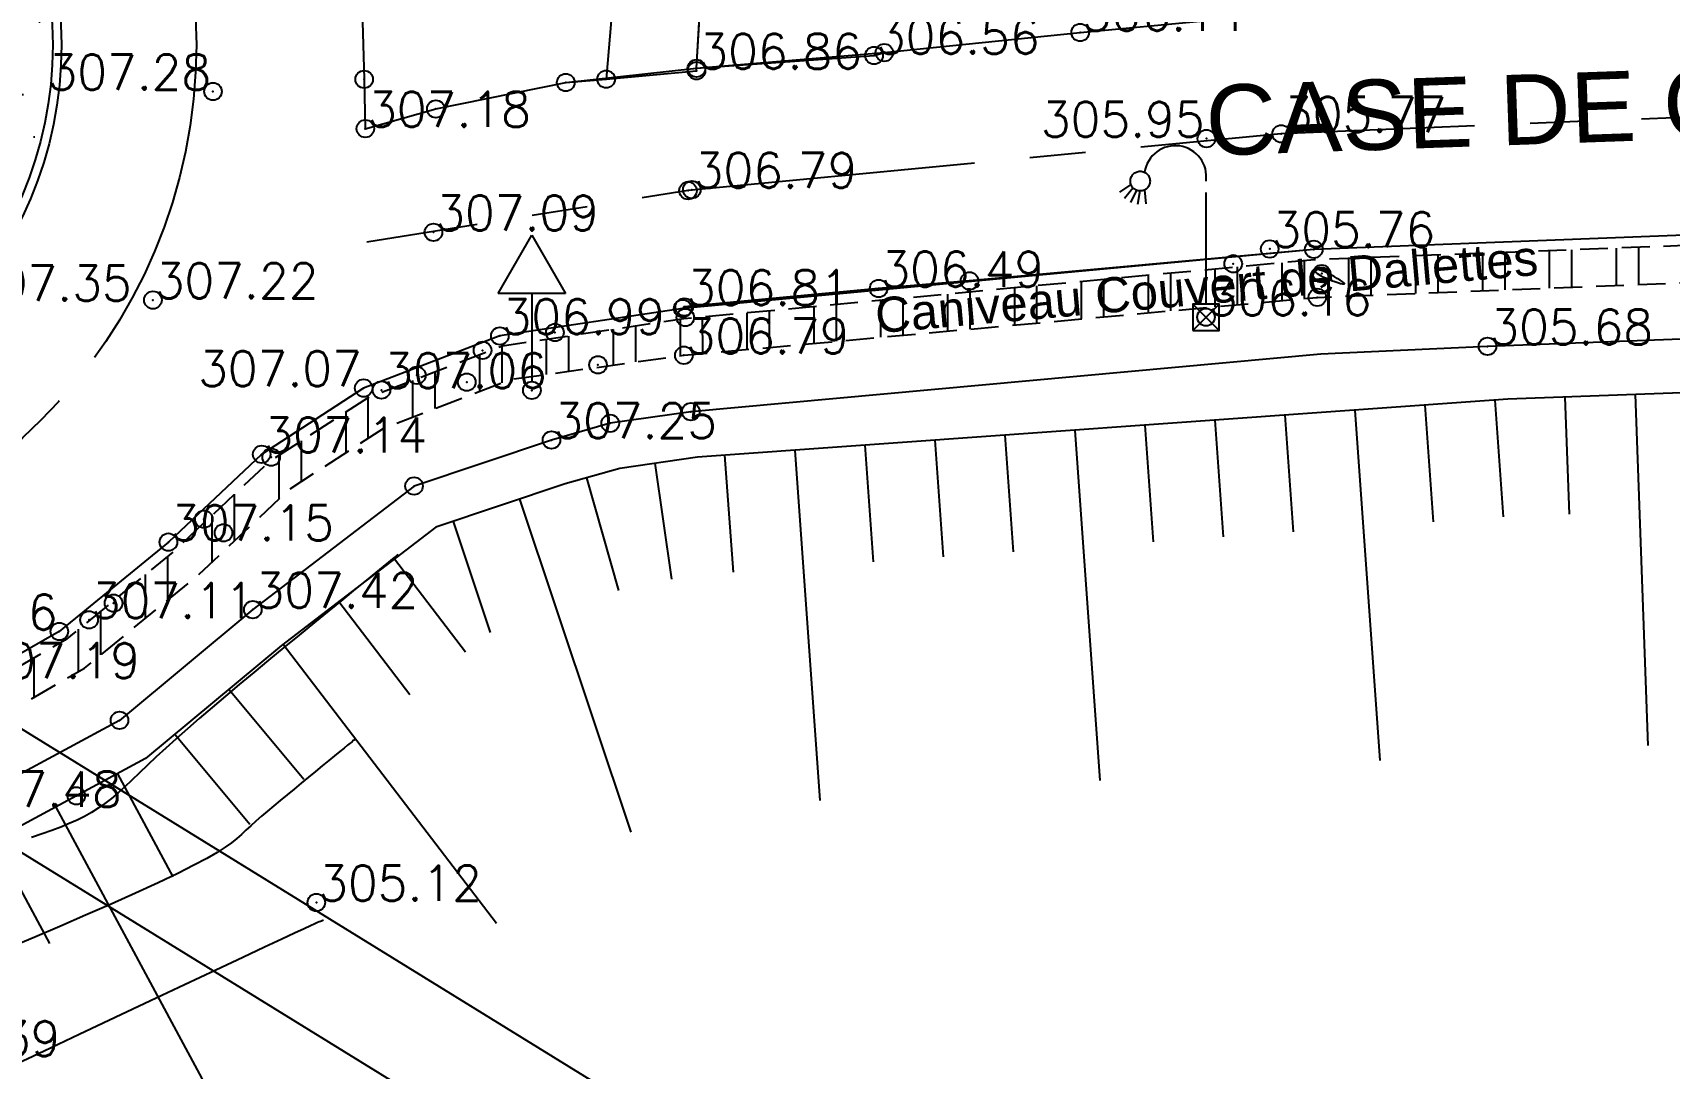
# Model space of a CAD drawing. Header units: millimetres. Extents: x 524954 to 526204, y 9523489 to 9524010.
# Drawn here: x 526085.4 to 526132.03, y 9523845.61 to 9523875.09 of the extents above; entities that cross this region are included whole.
import ezdxf
from ezdxf.enums import TextEntityAlignment as Align

# ---------------------------------------------------------------- set-up
doc = ezdxf.new("R2010")
doc.units = ezdxf.units.MM
doc.header["$PDMODE"] = 32
doc.header["$PDSIZE"] = 0.5
doc.linetypes.add('AXES2', pattern=[28.575, 19.05, -3.175, 3.175, -3.175])
doc.linetypes.add('CACHE2', pattern=[4.7625, 3.175, -1.5875])
for name, color, linetype in [('Axe_Route_Existante', 1, 'AXES2'), ('Bord_Route_Existante', 6, 'Continuous'), ('Caniveau', 5, 'CACHE2'), ('CN_01_00', 3, 'Continuous'), ('CN_02_00', 4, 'Continuous'), ('CN_05_00', 6, 'Continuous'), ('Haut_Talus', 30, 'Continuous'), ('Route - Route de la corniche de Brazzaville - Tabulations', 7, 'Continuous'), ('Réseau_Electrique', 1, 'CACHE2'), ('Signalisation', 7, 'Continuous'), ('Talus', 2, 'Continuous'), ('TopoAlt', 3, 'Continuous'), ('TOPOJIS', 7, 'Continuous'), ('Toponomie', 7, 'CACHE2'), ('Végétation_Plantation', 70, 'Continuous')]:
    doc.layers.add(name, color=color, linetype=linetype)
doc.layers.add('Bord_Route_Existante_POLY3D', color=6, linetype='Continuous', plot=False)
doc.layers.add('Trottoir', color=7, linetype='Continuous', true_color=0xff6666)
doc.styles.add('Simplex 1.0', font='Simplex.shx', dxfattribs={"width": 0.99, "height": 1})
doc.styles.get("Standard").update_dxf_attribs({"font": 'arial.ttf'})

# ---------------------------------------------------------------- blocks, each defined once
blk = doc.blocks.new('TCPOINT M')
at = {"color": 0}
blk.add_point((0, 0), dxfattribs=at)
at = {"layer": 'TopoAlt', "style": 'Simplex 1.0', "width": 0.99}
blk.add_attdef('ALT', (0.15, 0.15), '', height=1, dxfattribs=at)
blk = doc.blocks.new('l006')
at = {"color": 0, "linetype": 'Continuous'}
for p, q in [((-0.374983, 0.374983), (0.374983, -0.374983)), ((0.374983, 0.374983), (-0.374983, -0.374983))]:
    blk.add_line(p, q, dxfattribs=at)
at = {"color": 0}
for points in [[(-2.13811, 3.780655), (-2.462092, 3.556373)], [(0, 0.374983), (0, 3.874983)], [(-2.076053, 3.680811), (-2.327604, 3.38372)], [(-1.982361, 3.616916), (-2.1506, 3.266515)], [(-1.881771, 3.595557), (-1.952051, 3.211468)], [(-1.751571, 3.624204), (-1.711147, 3.227417)]]:
    blk.add_lwpolyline(points, dxfattribs=at)
at = {"color": 0, "linetype": 'Continuous'}
blk.add_lwpolyline([(-0.374983, -0.374983), (0.374983, -0.374983), (0.374983, 0.374983), (-0.374983, 0.374983)], close=True, dxfattribs=at)
at = {"color": 0}
blk.add_circle((-1.875, 3.874983), 0.279508, dxfattribs=at)
blk.add_arc((-0.875, 3.999983), 0.883883, 351.869898, 171.869898, dxfattribs=at)
blk = doc.blocks.new('r022')
at = {"color": 0, "linetype": 'Continuous'}
for p, q in [((-0.958868, 2.75992), (0.00084, 4.41882)), ((0.00084, 4.41882), (0.958868, 2.75992)), ((0.958868, 2.75992), (-0.958868, 2.75992)), ((0, 2.75992), (0, 0.25))]:
    blk.add_line(p, q, dxfattribs=at)
at = {"color": 0}
blk.add_circle((0, 0), 0.25, dxfattribs=at)

msp = doc.modelspace()

# ---------------------------------------------------------------- hatches: boundary and pattern name
at = {"layer": 'Caniveau', "ltscale": 0.25}
h = msp.add_hatch(dxfattribs=at)
h.set_pattern_fill('ANSI32', color=256, scale=0.2, angle=45, style=0)
h.paths.add_polyline_path([(526054.857, 9523854.095), (526055.176, 9523853.18), (526057.708, 9523854.062), (526060.58, 9523854.898), (526064.019, 9523855.172), (526066.964, 9523854.76), (526069.458, 9523853.968), (526073.263, 9523853.341), (526077.094, 9523853.386), (526080.939, 9523854.129), (526084.301, 9523855.527), (526086.877, 9523856.998), (526090.101, 9523859.638), (526092.706, 9523862.087), (526095.405, 9523863.84), (526099.03, 9523865.226), (526103.952, 9523865.91), (526121.998, 9523867.558), (526149.067, 9523868.648), (526170.61, 9523869.449), (526170.562, 9523870.583), (526148.921, 9523869.666), (526121.916, 9523868.629), (526103.953, 9523866.946), (526098.782, 9523866.169), (526094.963, 9523864.709), (526092.105, 9523862.853), (526089.461, 9523860.366), (526086.326, 9523857.799), (526083.873, 9523856.399), (526080.658, 9523855.062), (526076.996, 9523854.354), (526073.337, 9523854.311), (526069.684, 9523854.913), (526067.179, 9523855.709), (526064.048, 9523856.147), (526060.405, 9523855.856), (526057.413, 9523854.986)])
at = {"layer": 'Végétation_Plantation'}
h = msp.add_hatch(dxfattribs=at)
h.set_pattern_fill('PELOUSE', color=256, scale=0.5, angle=285, style=0)
h.set_pattern_definition([(285, (0, 0), (1.12768772948, -0.34488459633), [0, -1.25])])
h.paths.add_polyline_path([(526085.968, 9523874.749, 0.165467), (526083.682, 9523881.47, -0.181898), (526083.185, 9523881.283), (526083.185, 9523880.361, -0.414214), (526083.435, 9523880.111, -1), (526082.935, 9523880.111, -0.414214), (526083.185, 9523880.361), (526083.185, 9523881.283, -0.414163), (526082.432, 9523882.036, -0.213595), (526082.684, 9523882.598, 0.347345), (526069.104, 9523884.091, -0.320976), (526068.391, 9523883.581), (526068.391, 9523882.659, -0.414214), (526068.641, 9523882.409, -1), (526068.141, 9523882.409, -0.414214), (526068.391, 9523882.659), (526068.391, 9523883.581, -0.010472), (526068.359, 9523883.581, 0.23673), (526063.929, 9523874.749, 1)])
h.paths.add_polyline_path([(526070.529, 9523867.973, -0.414265), (526069.776, 9523867.22), (526069.776, 9523866.298, -0.414214), (526070.026, 9523866.048, -1), (526069.526, 9523866.048, -0.414214), (526069.776, 9523866.298), (526069.776, 9523867.22, -0.414163), (526069.023, 9523867.973, -1)], flags=16)
h.paths.add_polyline_path([(526067.77, 9523883.423), (526070.943, 9523883.423), (526070.943, 9523884.173), (526067.77, 9523884.173)], flags=24)
h.paths.add_polyline_path([(526083.429, 9523867.339), (526086.579, 9523867.339), (526086.579, 9523868.089), (526083.429, 9523868.089)], flags=9)
h.paths.add_polyline_path([(526083.11, 9523880.036), (526086.26, 9523880.036), (526086.26, 9523880.786), (526083.11, 9523880.786)], flags=9)
h.paths.add_polyline_path([(526068.316, 9523882.334), (526071.394, 9523882.334), (526071.394, 9523883.084), (526068.316, 9523883.084)], flags=25)
h.paths.add_polyline_path([(526069.701, 9523865.973), (526072.874, 9523865.973), (526072.874, 9523866.723), (526069.701, 9523866.723)], flags=24)

# ---------------------------------------------------------------- linework, layer by layer
at = {"layer": 'Axe_Route_Existante', "ltscale": 0.5, "flags": 128}
msp.add_lwpolyline([(526169.304, 9523874.112), (526148.509, 9523873.344), (526120.97, 9523872.216), (526104.07, 9523870.599), (526094.916, 9523869.132)], dxfattribs=at)
at = {"layer": 'Axe_Route_Existante', "ltscale": 0.5}
msp.add_circle((526074.949, 9523874.749), 15.112, dxfattribs=at)
at = {"layer": 'Bord_Route_Existante', "flags": 128}
for points in [[(526169.114, 9523878.487), (526148.483, 9523877.744), (526122.13, 9523876.84), (526116.111, 9523876.703), (526112.931, 9523876.834), (526108.688, 9523877.151), (526104.532, 9523877.684), (526102.101, 9523878.011), (526095.127, 9523879.067), (526094.41, 9523879.159), (526094.479, 9523878.48), (526094.767, 9523876.387), (526094.843, 9523873.767), (526094.875, 9523872.361), (526096.885, 9523872.923), (526100.586, 9523873.677), (526104.309, 9523874.081), (526109.662, 9523874.527), (526115.241, 9523875.101), (526118.86, 9523875.446), (526120.943, 9523875.569), (526123.404, 9523875.629), (526148.548, 9523876.667), (526169.06, 9523877.454)], [(526102.101, 9523878.011), (526101.736, 9523873.77)], [(526104.309, 9523874.081), (526104.532, 9523877.684)], [(526169.489, 9523870.738), (526148.91, 9523869.964), (526121.897, 9523868.926), (526103.917, 9523867.242), (526098.706, 9523866.459), (526094.827, 9523864.976), (526091.921, 9523863.088), (526089.265, 9523860.59), (526086.157, 9523858.045), (526083.742, 9523856.667), (526080.572, 9523855.348), (526076.965, 9523854.652), (526073.36, 9523854.608), (526069.754, 9523855.203), (526067.246, 9523856), (526064.056, 9523856.446), (526060.351, 9523856.15), (526057.322, 9523855.269), (526054.814, 9523854.395)]]:
    msp.add_lwpolyline(points, dxfattribs=at)
at = {"layer": 'Bord_Route_Existante'}
msp.add_circle((526074.949, 9523874.749), 11.27, dxfattribs=at)
at = {"layer": 'Bord_Route_Existante_POLY3D'}
for points in [[(526102.101, 9523878.011, 306.93), (526101.736, 9523873.77, 306.96)], [(526104.309, 9523874.081, 306.87), (526104.515, 9523877.676, 306.81), (526104.532, 9523877.684, 306.81)], [(526094.767, 9523876.387, 307.21), (526094.843, 9523873.767, 307.19), (526094.875, 9523872.361, 307.18), (526096.885, 9523872.923, 307.11), (526100.586, 9523873.677, 306.99), (526101.736, 9523873.77, 306.96), (526104.312, 9523874.011, 306.86), (526104.309, 9523874.081, 306.87), (526109.37, 9523874.444, 306.56), (526109.662, 9523874.527, 306.5), (526115.241, 9523875.101, 306.14)], [(526169.489, 9523870.738, 303.29), (526148.91, 9523869.964, 304.22), (526121.897, 9523868.926, 305.65), (526112.091, 9523868.027, 306.31), (526109.499, 9523867.81, 306.49), (526103.962, 9523867.286, 306.81), (526103.917, 9523867.242, 306.78), (526098.706, 9523866.459, 306.99), (526094.827, 9523864.976, 307.07), (526091.921, 9523863.088, 307.14), (526089.265, 9523860.59, 307.15), (526086.157, 9523858.045, 307.16), (526083.742, 9523856.667, 307.19), (526080.572, 9523855.348, 307.21), (526076.965, 9523854.652, 307.21), (526073.36, 9523854.608, 307.23), (526070.431, 9523855.021, 307.26), (526069.754, 9523855.203, 307.25), (526067.246, 9523856, 307.27), (526064.056, 9523856.446, 307.3), (526060.351, 9523856.15, 307.33), (526057.322, 9523855.269, 307.38), (526054.814, 9523854.395, 307.35)]]:
    msp.add_polyline3d(points, dxfattribs=at)
at = {"layer": 'Caniveau', "ltscale": 0.25, "flags": 128}
msp.add_lwpolyline([(526054.857, 9523854.095), (526055.176, 9523853.18), (526057.708, 9523854.062), (526060.58, 9523854.898), (526064.019, 9523855.172), (526066.964, 9523854.76), (526069.458, 9523853.968), (526073.263, 9523853.341), (526077.094, 9523853.386), (526080.939, 9523854.129), (526084.301, 9523855.527), (526086.877, 9523856.998), (526090.101, 9523859.638), (526092.706, 9523862.087), (526095.405, 9523863.84), (526099.03, 9523865.226), (526103.952, 9523865.91), (526121.998, 9523867.558), (526149.067, 9523868.648), (526170.61, 9523869.449), (526170.562, 9523870.583), (526148.921, 9523869.666), (526121.916, 9523868.629), (526103.953, 9523866.946), (526098.782, 9523866.169), (526094.963, 9523864.709), (526092.105, 9523862.853), (526089.461, 9523860.366), (526086.326, 9523857.799), (526083.873, 9523856.399), (526080.658, 9523855.062), (526076.996, 9523854.354), (526073.337, 9523854.311), (526069.684, 9523854.913), (526067.179, 9523855.709), (526064.048, 9523856.147), (526060.405, 9523855.856), (526057.413, 9523854.986), (526054.857, 9523854.095)], dxfattribs=at)
at = {"layer": 'CN_01_00', "elevation": 307, "flags": 128}
msp.add_lwpolyline([(526095.806, 9523860.237), (526095.805, 9523860.236), (526095.796, 9523860.229), (526095.773, 9523860.21), (526095.727, 9523860.172), (526095.651, 9523860.111), (526095.538, 9523860.019), (526095.381, 9523859.891), (526095.172, 9523859.721), (526094.905, 9523859.505), (526094.589, 9523859.248), (526094.23, 9523858.956), (526093.839, 9523858.637), (526093.423, 9523858.297), (526092.992, 9523857.945), (526092.555, 9523857.586), (526092.12, 9523857.228), (526091.696, 9523856.876), (526091.284, 9523856.534), (526090.887, 9523856.201), (526090.507, 9523855.879), (526090.146, 9523855.57), (526089.805, 9523855.273), (526089.485, 9523854.991), (526089.19, 9523854.723), (526088.919, 9523854.472), (526088.671, 9523854.237), (526088.441, 9523854.018), (526088.227, 9523853.814), (526088.025, 9523853.625), (526087.831, 9523853.45), (526087.643, 9523853.29), (526087.456, 9523853.145), (526087.268, 9523853.012), (526087.075, 9523852.891), (526086.875, 9523852.78), (526086.665, 9523852.675), (526086.441, 9523852.575), (526086.202, 9523852.478), (526085.944, 9523852.38), (526085.665, 9523852.281), (526085.362, 9523852.177)], dxfattribs=at)
at = {"layer": 'CN_02_00', "elevation": 306, "flags": 128}
msp.add_lwpolyline([(526094.569, 9523854.967), (526094.568, 9523854.967), (526094.564, 9523854.963), (526094.553, 9523854.954), (526094.532, 9523854.937), (526094.496, 9523854.908), (526094.443, 9523854.865), (526094.37, 9523854.806), (526094.272, 9523854.726), (526094.147, 9523854.625), (526093.999, 9523854.504), (526093.831, 9523854.368), (526093.648, 9523854.218), (526093.453, 9523854.059), (526093.252, 9523853.894), (526093.047, 9523853.726), (526092.844, 9523853.559), (526092.645, 9523853.394), (526092.452, 9523853.234), (526092.266, 9523853.078), (526092.089, 9523852.928), (526091.919, 9523852.783), (526091.76, 9523852.644), (526091.61, 9523852.512), (526091.472, 9523852.386), (526091.343, 9523852.268), (526091.211, 9523852.151), (526091.062, 9523852.03), (526090.88, 9523851.9), (526090.651, 9523851.753), (526090.359, 9523851.584), (526089.99, 9523851.389), (526089.53, 9523851.159), (526088.969, 9523850.893), (526088.327, 9523850.598), (526087.63, 9523850.285), (526086.903, 9523849.964), (526086.173, 9523849.647), (526085.464, 9523849.342), (526084.803, 9523849.062)], dxfattribs=at)
at = {"layer": 'CN_05_00', "elevation": 305, "flags": 128}
msp.add_lwpolyline([(526122.135, 9523868.315), (526122.074, 9523868.337), (526122.023, 9523868.352), (526121.984, 9523868.359), (526121.955, 9523868.36), (526121.936, 9523868.355), (526121.925, 9523868.345), (526121.923, 9523868.33), (526121.929, 9523868.312), (526121.943, 9523868.291), (526121.965, 9523868.266), (526121.997, 9523868.239), (526122.039, 9523868.21), (526122.091, 9523868.179), (526122.154, 9523868.145), (526122.227, 9523868.11), (526122.312, 9523868.075), (526122.402, 9523868.039), (526122.494, 9523868.007), (526122.581, 9523867.979), (526122.657, 9523867.958), (526122.718, 9523867.945), (526122.758, 9523867.942), (526122.771, 9523867.952), (526122.754, 9523867.974), (526122.711, 9523868.009), (526122.647, 9523868.051), (526122.567, 9523868.099), (526122.478, 9523868.149), (526122.385, 9523868.198), (526122.293, 9523868.244), (526122.208, 9523868.284), (526122.135, 9523868.315)], close=True, dxfattribs=at)
msp.add_lwpolyline([(526093.672, 9523849.818), (526093.672, 9523849.818), (526093.671, 9523849.818), (526093.667, 9523849.816), (526093.659, 9523849.813), (526093.646, 9523849.808), (526093.627, 9523849.8), (526093.601, 9523849.789), (526093.565, 9523849.775), (526093.517, 9523849.755), (526093.44, 9523849.722), (526093.318, 9523849.667), (526093.131, 9523849.583), (526092.862, 9523849.459), (526092.493, 9523849.288), (526092.006, 9523849.06), (526091.382, 9523848.767), (526090.613, 9523848.405), (526089.726, 9523847.987), (526088.758, 9523847.529), (526087.745, 9523847.05), (526086.723, 9523846.568), (526085.729, 9523846.099), (526084.799, 9523845.661)], dxfattribs=at)
at = {"layer": 'Haut_Talus', "flags": 128}
msp.add_lwpolyline([(526171.033, 9523866.062), (526156.593, 9523865.719), (526127.429, 9523864.659), (526104.337, 9523863.009), (526102.126, 9523862.69), (526100.567, 9523862.248), (526096.886, 9523861.016), (526092.485, 9523857.645), (526088.608, 9523854.425), (526083.723, 9523851.792), (526080.674, 9523850.887), (526074.664, 9523849.851), (526070.573, 9523850.218), (526066.649, 9523851.282), (526063.677, 9523851.512), (526060.991, 9523851.142), (526052.479, 9523847.81), (526043.781, 9523845.3), (526034.415, 9523841.924), (526030.413, 9523840.534), (526023.419, 9523838.01), (526017.005, 9523833.556), (526013.158, 9523827.175)], dxfattribs=at)
at = {"layer": 'Route - Route de la corniche de Brazzaville - Tabulations'}
for p, q in [((526060.227, 9523870.591), (526111.305, 9523839.11)), ((526058.656, 9523868.041), (526109.734, 9523836.56))]:
    msp.add_line(p, q, dxfattribs=at)
at = {"layer": 'Talus'}
for p, q in [((526125.062, 9523864.49), (526125.3, 9523861.165)), ((526125.062, 9523864.49), (526125.3, 9523861.165)), ((526127.057, 9523864.632), (526127.295, 9523861.307)), ((526127.057, 9523864.632), (526127.295, 9523861.307)), ((526129.055, 9523864.718), (526129.176, 9523861.387)), ((526129.055, 9523864.718), (526129.176, 9523861.387)), ((526131.054, 9523864.791), (526131.417, 9523854.797)), ((526131.054, 9523864.791), (526131.417, 9523854.797)), ((526117.083, 9523863.919), (526117.32, 9523860.595)), ((526117.083, 9523863.919), (526117.32, 9523860.595)), ((526119.078, 9523864.062), (526119.315, 9523860.737)), ((526119.078, 9523864.062), (526119.315, 9523860.737)), ((526121.072, 9523864.205), (526121.31, 9523860.88)), ((526121.072, 9523864.205), (526121.31, 9523860.88)), ((526123.067, 9523864.347), (526123.78, 9523854.373)), ((526123.067, 9523864.347), (526123.78, 9523854.373)), ((526111.098, 9523863.492), (526111.336, 9523860.167)), ((526111.098, 9523863.492), (526111.336, 9523860.167)), ((526113.093, 9523863.634), (526113.33, 9523860.309)), ((526113.093, 9523863.634), (526113.33, 9523860.309)), ((526115.088, 9523863.777), (526115.801, 9523853.802)), ((526115.088, 9523863.777), (526115.801, 9523853.802)), ((526105.113, 9523863.064), (526105.351, 9523859.739)), ((526105.113, 9523863.064), (526105.351, 9523859.739)), ((526107.108, 9523863.207), (526107.821, 9523853.232)), ((526107.108, 9523863.207), (526107.821, 9523853.232)), ((526109.103, 9523863.349), (526109.341, 9523860.024)), ((526109.103, 9523863.349), (526109.341, 9523860.024)), ((526103.128, 9523862.834), (526103.603, 9523859.535)), ((526103.128, 9523862.834), (526103.603, 9523859.535)), ((526101.176, 9523862.42), (526102.086, 9523859.214)), ((526101.176, 9523862.42), (526102.086, 9523859.214)), ((526099.27, 9523861.814), (526102.444, 9523852.331)), ((526099.27, 9523861.814), (526102.444, 9523852.331)), ((526097.374, 9523861.179), (526098.432, 9523858.018)), ((526097.374, 9523861.179), (526098.432, 9523858.018)), ((526095.706, 9523860.112), (526097.733, 9523857.466)), ((526095.706, 9523860.112), (526097.733, 9523857.466)), ((526094.119, 9523858.896), (526096.145, 9523856.25)), ((526094.119, 9523858.896), (526096.145, 9523856.25)), ((526092.531, 9523857.68), (526098.611, 9523849.741)), ((526092.531, 9523857.68), (526098.611, 9523849.741)), ((526090.991, 9523856.404), (526093.12, 9523853.84)), ((526090.991, 9523856.404), (526093.12, 9523853.84)), ((526089.452, 9523855.126), (526091.582, 9523852.562)), ((526089.452, 9523855.126), (526091.582, 9523852.562)), ((526087.813, 9523853.997), (526089.395, 9523851.063)), ((526087.813, 9523853.997), (526089.395, 9523851.063)), ((526086.053, 9523853.048), (526090.797, 9523844.245)), ((526086.053, 9523853.048), (526090.797, 9523844.245)), ((526084.292, 9523852.099), (526085.874, 9523849.165)), ((526084.292, 9523852.099), (526085.874, 9523849.165))]:
    msp.add_line(p, q, dxfattribs=at)
at = {"layer": 'Trottoir', "flags": 128}
msp.add_lwpolyline([(526170.933, 9523867.731), (526164.935, 9523867.549), (526149.156, 9523867.004), (526126.848, 9523866.163), (526122.094, 9523865.942), (526104.15, 9523864.303), (526101.853, 9523863.972), (526100.18, 9523863.497), (526096.264, 9523862.186), (526091.669, 9523858.668), (526087.873, 9523855.514), (526083.218, 9523853.006), (526079.344, 9523851.832), (526074.626, 9523851.435), (526070.799, 9523851.91), (526065.759, 9523853.102), (526062.699, 9523853.364), (526059.346, 9523852.66), (526055.623, 9523851.314), (526054.995, 9523853.117)], dxfattribs=at)
at = {"layer": 'Trottoir'}
msp.add_circle((526074.949, 9523874.749), 11.02, dxfattribs=at)

# ---------------------------------------------------------------- block references
at = {"layer": 'Réseau_Electrique'}
msp.add_blockref('l006', (526118.828, 9523866.994), dxfattribs=at)
at = {"layer": 'Signalisation'}
msp.add_blockref('r022', (526099.621, 9523864.91), dxfattribs=at)
at = {"layer": 'TOPOJIS'}
ref = msp.add_blockref('TCPOINT M', (526115.241, 9523875.101, 306.14), dxfattribs=at)
ref.add_attrib('ALT', '306.14', (526115.291, 9523875.151, 306.14), dxfattribs={"layer": 'TopoAlt', "height": 1, "style": 'Simplex 1.0', "width": 0.99})
ref = msp.add_blockref('TCPOINT M', (526109.37, 9523874.444, 306.56), dxfattribs=at)
ref.add_attrib('ALT', '306.56', (526109.42, 9523874.494, 306.56), dxfattribs={"layer": 'TopoAlt', "height": 1, "style": 'Simplex 1.0', "width": 0.99})
ref = msp.add_blockref('TCPOINT M', (526104.312, 9523874.011, 306.86), dxfattribs=at)
ref.add_attrib('ALT', '306.86', (526104.362, 9523874.061, 306.86), dxfattribs={"layer": 'TopoAlt', "height": 1, "style": 'Simplex 1.0', "width": 0.99})
for p in [(526109.662, 9523874.527, 306.5), (526104.309, 9523874.081, 306.87), (526094.843, 9523873.767, 307.19), (526100.586, 9523873.677, 306.99), (526101.736, 9523873.77, 306.96), (526096.885, 9523872.923, 307.11), (526104.07, 9523870.599, 306.79), (526121.897, 9523868.926, 305.65), (526119.603, 9523868.515, 305.74), (526112.091, 9523868.027, 306.31), (526122.123, 9523868.234, 304.82), (526121.998, 9523867.558, 305.92), (526103.917, 9523867.242, 306.78), (526103.994, 9523866.986, 306.75), (526100.277, 9523866.558, 306.9), (526098.216, 9523866.049, 306.98), (526101.503, 9523865.637, 306.86), (526096.341, 9523865.34, 307.04), (526097.765, 9523865.143, 306.34), (526099.621, 9523864.91, 307.28), (526104.15, 9523864.303, 306.86), (526101.853, 9523863.972, 306.93), (526092.193, 9523863.008, 307.1), (526096.264, 9523862.186, 307.37), (526090.275, 9523861.242, 307.09), (526090.835, 9523860.855, 306.47), (526087.703, 9523858.851, 307.13), (526087.873, 9523855.514, 307.43), (526086.643, 9523853.366, 307.26)]:
    msp.add_blockref('TCPOINT M', p, dxfattribs=at)
ref = msp.add_blockref('TCPOINT M', (526090.535, 9523873.421, 307.28), dxfattribs=at)
ref.add_attrib('ALT', '307.28', dxfattribs={"layer": 'TopoAlt', "height": 1, "style": 'Simplex 1.0', "width": 0.99}).set_placement((526090.485, 9523873.471, 307.28), align=Align.RIGHT)
ref = msp.add_blockref('TCPOINT M', (526094.875, 9523872.361, 307.18), dxfattribs=at)
ref.add_attrib('ALT', '307.18', (526094.925, 9523872.411, 307.18), dxfattribs={"layer": 'TopoAlt', "height": 1, "style": 'Simplex 1.0', "width": 0.99})
ref = msp.add_blockref('TCPOINT M', (526120.97, 9523872.216, 305.77), dxfattribs=at)
ref.add_attrib('ALT', '305.77', (526121.02, 9523872.266, 305.77), dxfattribs={"layer": 'TopoAlt', "height": 1, "style": 'Simplex 1.0', "width": 0.99})
ref = msp.add_blockref('TCPOINT M', (526118.839, 9523872.079, 305.95), dxfattribs=at)
ref.add_attrib('ALT', '305.95', dxfattribs={"layer": 'TopoAlt', "height": 1, "style": 'Simplex 1.0', "width": 0.99}).set_placement((526118.789, 9523872.129, 305.95), align=Align.RIGHT)
ref = msp.add_blockref('TCPOINT M', (526104.178, 9523870.624, 306.79), dxfattribs=at)
ref.add_attrib('ALT', '306.79', (526104.228, 9523870.674, 306.79), dxfattribs={"layer": 'TopoAlt', "height": 1, "style": 'Simplex 1.0', "width": 0.99})
ref = msp.add_blockref('TCPOINT M', (526096.816, 9523869.412, 307.09), dxfattribs=at)
ref.add_attrib('ALT', '307.09', (526096.866, 9523869.462, 307.09), dxfattribs={"layer": 'TopoAlt', "height": 1, "style": 'Simplex 1.0', "width": 0.99})
ref = msp.add_blockref('TCPOINT M', (526120.642, 9523868.936, 305.76), dxfattribs=at)
ref.add_attrib('ALT', '305.76', (526120.692, 9523868.986, 305.76), dxfattribs={"layer": 'TopoAlt', "height": 1, "style": 'Simplex 1.0', "width": 0.99})
ref = msp.add_blockref('TCPOINT M', (526109.499, 9523867.81, 306.49), dxfattribs=at)
ref.add_attrib('ALT', '306.49', (526109.549, 9523867.86, 306.49), dxfattribs={"layer": 'TopoAlt', "height": 1, "style": 'Simplex 1.0', "width": 0.99})
ref = msp.add_blockref('TCPOINT M', (526083.504, 9523867.414, 307.35), dxfattribs=at)
ref.add_attrib('ALT', '307.35', (526083.554, 9523867.464, 307.35), dxfattribs={"layer": 'TopoAlt', "height": 1, "style": 'Simplex 1.0', "width": 0.99})
ref = msp.add_blockref('TCPOINT M', (526088.824, 9523867.481, 307.22), dxfattribs=at)
ref.add_attrib('ALT', '307.22', (526088.874, 9523867.531, 307.22), dxfattribs={"layer": 'TopoAlt', "height": 1, "style": 'Simplex 1.0', "width": 0.99})
ref = msp.add_blockref('TCPOINT M', (526103.962, 9523867.286, 306.81), dxfattribs=at)
ref.add_attrib('ALT', '306.81', (526104.012, 9523867.336, 306.81), dxfattribs={"layer": 'TopoAlt', "height": 1, "style": 'Simplex 1.0', "width": 0.99})
ref = msp.add_blockref('TCPOINT M', (526118.828, 9523866.994, 306.16), dxfattribs=at)
ref.add_attrib('ALT', '306.16', (526118.878, 9523867.044, 306.16), dxfattribs={"layer": 'TopoAlt', "height": 1, "style": 'Simplex 1.0', "width": 0.99})
ref = msp.add_blockref('TCPOINT M', (526098.706, 9523866.459, 306.99), dxfattribs=at)
ref.add_attrib('ALT', '306.99', (526098.756, 9523866.509, 306.99), dxfattribs={"layer": 'TopoAlt', "height": 1, "style": 'Simplex 1.0', "width": 0.99})
ref = msp.add_blockref('TCPOINT M', (526126.848, 9523866.163, 305.68), dxfattribs=at)
ref.add_attrib('ALT', '305.68', (526126.898, 9523866.213, 305.68), dxfattribs={"layer": 'TopoAlt', "height": 1, "style": 'Simplex 1.0', "width": 0.99})
ref = msp.add_blockref('TCPOINT M', (526103.952, 9523865.91, 306.79), dxfattribs=at)
ref.add_attrib('ALT', '306.79', (526104.002, 9523865.96, 306.79), dxfattribs={"layer": 'TopoAlt', "height": 1, "style": 'Simplex 1.0', "width": 0.99})
ref = msp.add_blockref('TCPOINT M', (526094.827, 9523864.976, 307.07), dxfattribs=at)
ref.add_attrib('ALT', '307.07', dxfattribs={"layer": 'TopoAlt', "height": 1, "style": 'Simplex 1.0', "width": 0.99}).set_placement((526094.777, 9523865.026, 307.07), align=Align.RIGHT)
ref = msp.add_blockref('TCPOINT M', (526095.335, 9523864.921, 307.06), dxfattribs=at)
ref.add_attrib('ALT', '307.06', (526095.385, 9523864.971, 307.06), dxfattribs={"layer": 'TopoAlt', "height": 1, "style": 'Simplex 1.0', "width": 0.99})
ref = msp.add_blockref('TCPOINT M', (526100.18, 9523863.497, 307.25), dxfattribs=at)
ref.add_attrib('ALT', '307.25', (526100.23, 9523863.547, 307.25), dxfattribs={"layer": 'TopoAlt', "height": 1, "style": 'Simplex 1.0', "width": 0.99})
ref = msp.add_blockref('TCPOINT M', (526091.921, 9523863.088, 307.14), dxfattribs=at)
ref.add_attrib('ALT', '307.14', (526091.971, 9523863.138, 307.14), dxfattribs={"layer": 'TopoAlt', "height": 1, "style": 'Simplex 1.0', "width": 0.99})
ref = msp.add_blockref('TCPOINT M', (526089.265, 9523860.59, 307.15), dxfattribs=at)
ref.add_attrib('ALT', '307.15', (526089.315, 9523860.64, 307.15), dxfattribs={"layer": 'TopoAlt', "height": 1, "style": 'Simplex 1.0', "width": 0.99})
ref = msp.add_blockref('TCPOINT M', (526091.669, 9523858.668, 307.42), dxfattribs=at)
ref.add_attrib('ALT', '307.42', (526091.719, 9523858.718, 307.42), dxfattribs={"layer": 'TopoAlt', "height": 1, "style": 'Simplex 1.0', "width": 0.99})
ref = msp.add_blockref('TCPOINT M', (526087.005, 9523858.376, 307.11), dxfattribs=at)
ref.add_attrib('ALT', '307.11', (526087.055, 9523858.426, 307.11), dxfattribs={"layer": 'TopoAlt', "height": 1, "style": 'Simplex 1.0', "width": 0.99})
ref = msp.add_blockref('TCPOINT M', (526086.157, 9523858.045, 307.16), dxfattribs=at)
ref.add_attrib('ALT', '307.16', dxfattribs={"layer": 'TopoAlt', "height": 1, "style": 'Simplex 1.0', "width": 0.99}).set_placement((526086.107, 9523858.095, 307.16), align=Align.RIGHT)
ref = msp.add_blockref('TCPOINT M', (526083.742, 9523856.667, 307.19), dxfattribs=at)
ref.add_attrib('ALT', '307.19', (526083.792, 9523856.717, 307.19), dxfattribs={"layer": 'TopoAlt', "height": 1, "style": 'Simplex 1.0', "width": 0.99})
ref = msp.add_blockref('TCPOINT M', (526083.218, 9523853.006, 307.48), dxfattribs=at)
ref.add_attrib('ALT', '307.48', (526083.268, 9523853.056, 307.48), dxfattribs={"layer": 'TopoAlt', "height": 1, "style": 'Simplex 1.0', "width": 0.99})
ref = msp.add_blockref('TCPOINT M', (526093.48, 9523850.33, 305.12), dxfattribs=at)
ref.add_attrib('ALT', '305.12', (526093.53, 9523850.38, 305.12), dxfattribs={"layer": 'TopoAlt', "height": 1, "style": 'Simplex 1.0', "width": 0.99})
ref = msp.add_blockref('TCPOINT M', (526081.472, 9523845.899, 305.39), dxfattribs=at)
ref.add_attrib('ALT', '305.39', (526081.522, 9523845.949, 305.39), dxfattribs={"layer": 'TopoAlt', "height": 1, "style": 'Simplex 1.0', "width": 0.99})

# ---------------------------------------------------------------- texts
at = {"layer": 'Toponomie', "attachment_point": 1}
for s, insert, char_height, width, rotation in [('CASE DE GAULLE - CENTRE VILLE >>', (526118.781, 9523873.589), 2, 58.05337, 2.0015), ('Caniveau Couvert de Dallettes', (526109.361, 9523867.531), 1, 38.52036, 5.053)]:
    msp.add_mtext(s, dxfattribs=dict(at, insert=insert, char_height=char_height, width=width, rotation=rotation))

doc.saveas('drawing.dxf')
